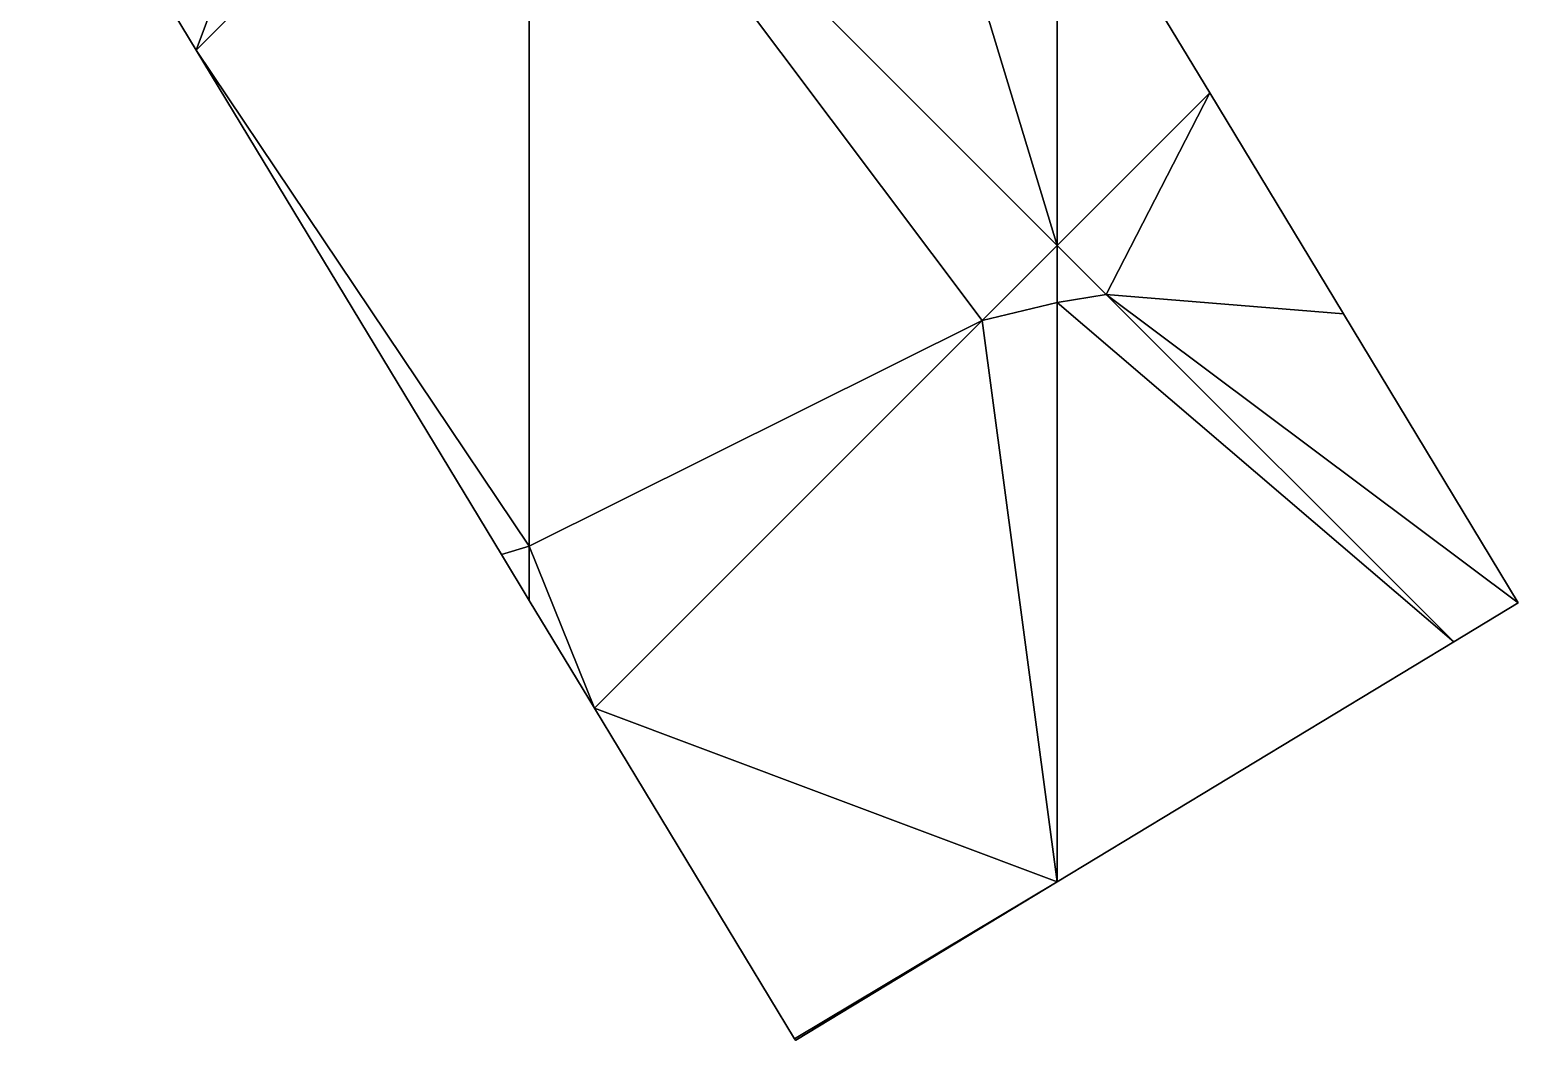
# Model space of a CAD drawing. Extents: x 4965 to 5080, y 10647 to 10739.
# Drawn here: x 4995.27 to 5009.36, y 10647.47 to 10657.04 of the extents above; entities that cross this region are included whole.
import ezdxf

# ---------------------------------------------------------------- set-up
doc = ezdxf.new("R2010")
doc.units = 0
doc.layers.add('10_MOV_TIERRA', color=30, linetype='Continuous')

msp = doc.modelspace()

# ---------------------------------------------------------------- meshes
at = {"layer": '10_MOV_TIERRA', "color": 30}
mesh = msp.add_polyface(dxfattribs=at)
corners = [(4996.847, 10656.847, 2132.093), (5000, 10660, 2133.106), (4998.559, 10661.441, 2134.214), (4998.559, 10661.441, 2128.892), (5000, 10660, 2129.09), (4996.847, 10656.847, 2129.196), (4995.271, 10659.451, 2133.865), (4995.271, 10659.451, 2128.892), (5000, 10652.153, 2129.761), (4999.737, 10652.072, 2129.755), (5002.673, 10662.673, 2134.177), (5002.673, 10662.673, 2129), (5002.115, 10663.594, 2134.818), (5002.115, 10663.594, 2128.892), (5004.289, 10654.289, 2129.801), (5005, 10655, 2129.959), (5005, 10655, 2129.777), (5005, 10658.827, 2131.93), (5005, 10658.827, 2129.449), (5006.443, 10656.443, 2130.58), (5006.443, 10656.443, 2129.728), (5005, 10654.46, 2129.823), (5005.464, 10654.536, 2129.84), (5007.709, 10654.351, 2129.972)]
mesh.append_faces([[corners[k] for k in face] for face in [(0, 1, 2), (3, 4, 5), (0, 2, 6), (7, 3, 5), (8, 1, 0), (5, 4, 8), (8, 0, 9), (9, 5, 8), (2, 1, 10), (11, 4, 3), (2, 10, 12), (13, 11, 3), (1, 8, 14), (14, 8, 4), (1, 14, 15), (16, 14, 4), (15, 17, 10), (11, 18, 16), (15, 10, 1), (4, 11, 16), (17, 15, 19), (20, 16, 18), (21, 15, 14), (14, 16, 21), (15, 21, 22), (22, 21, 16), (19, 15, 22), (22, 16, 20), (19, 22, 23), (23, 22, 20), (3, 7, 6), (2, 3, 6), (7, 5, 0), (6, 7, 0), (0, 5, 9), (11, 13, 12), (10, 11, 12), (13, 3, 2), (12, 13, 2), (18, 11, 10), (17, 18, 10), (20, 18, 17), (19, 20, 17), (23, 20, 19)]])
at = {"layer": '10_MOV_TIERRA', "color": 8}
mesh = msp.add_polyface(dxfattribs=at)
corners = [(5000, 10651.638, 2129.805), (5000, 10652.153, 2129.761), (4999.737, 10652.072, 2129.755), (5000, 10651.638, 2129.542), (5000.618, 10650.618, 2129.925), (5000.618, 10650.618, 2128.982), (5004.289, 10654.289, 2129.801), (5002.52, 10647.474, 2130.292), (5002.524, 10647.476, 2130.292), (5002.511, 10647.489, 2130.29), (5002.511, 10647.489, 2128.135), (5002.524, 10647.476, 2128.132), (5002.52, 10647.474, 2128.132), (5005, 10648.975, 2130.292), (5005, 10654.46, 2129.823), (5005, 10648.975, 2128.437), (5008.753, 10651.247, 2130.292), (5008.753, 10651.247, 2128.998), (5005.464, 10654.536, 2129.84), (5009.364, 10651.617, 2130.292), (5009.364, 10651.617, 2129.178), (5007.709, 10654.351, 2129.972)]
mesh.append_faces([[corners[k] for k in face] for face in [(0, 1, 2), (2, 1, 3), (1, 0, 4), (5, 3, 1), (1, 4, 6), (6, 5, 1), (7, 8, 9), (10, 11, 12), (13, 14, 6), (6, 14, 15), (13, 6, 4), (5, 6, 15), (13, 4, 9), (10, 5, 15), (13, 9, 8), (11, 10, 15), (14, 13, 16), (17, 15, 14), (14, 16, 18), (18, 17, 14), (18, 16, 19), (20, 17, 18), (18, 19, 21), (21, 20, 18), (2, 3, 0), (3, 5, 4), (0, 3, 4), (12, 11, 8), (7, 12, 8), (10, 12, 7), (9, 10, 7), (5, 10, 9), (4, 5, 9), (11, 15, 13), (8, 11, 13), (15, 17, 16), (13, 15, 16), (17, 20, 19), (16, 17, 19), (19, 20, 21)]])

doc.saveas('drawing.dxf')
